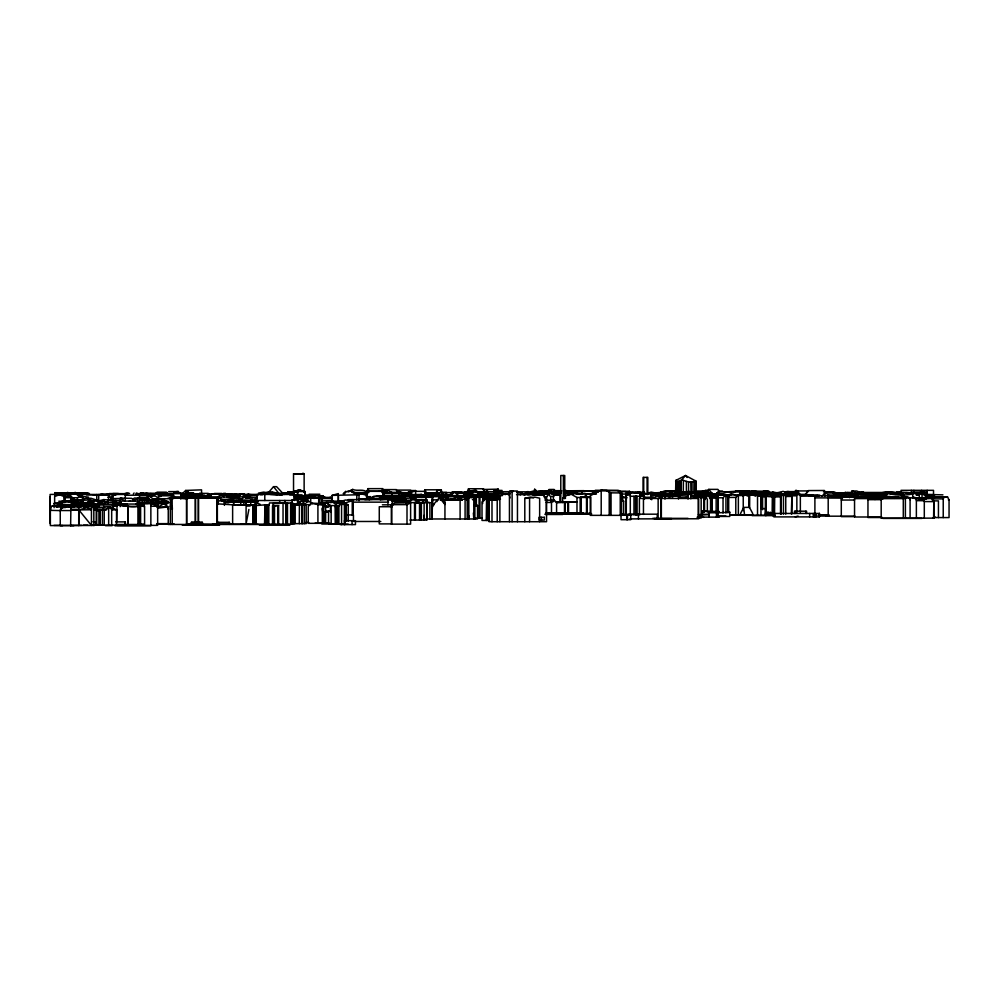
<?xml version="1.0" encoding="UTF-8"?>
<svg xmlns="http://www.w3.org/2000/svg" width="999" height="999" viewBox="0 0 999 999"><rect width="100%" height="100%" fill="white"/><g stroke="black" fill="none" stroke-linecap="round" stroke-linejoin="round"><path stroke-width="1.5" d="M139.348 515.347L139.735 506.206M432.679 501.198L431.805 518.981M486.563 499.225L487.125 500.237L489.51 500.249L488.673 502.022L488.673 520.442M765.571 512.687L765.359 515.584L765.359 496.316L766.745 494.53L783.466 494.355L783.466 514.073M383.454 496.578L383.691 493.668C378.122 490.721 386.95 489.935 384.64 493.668M234.728 496.89L235.727 495.279L233.853 496.89M695.816 492.557L695.554 480.931L695.791 482.529M487.125 500.237L486.9 520.442M469.28 515.984L468.843 518.981L468.843 497.639L461.663 497.152L458.928 497.989M442.944 497.827L444.168 495.279L446.915 497.827L446.915 495.042L443.806 495.304L451.024 495.042L429.732 495.092M441.009 491.595L441.308 489.76L437.462 489.76L436.463 492.245M553.396 497.077L553.758 495.154L559.502 495.179M248.489 496.228L248.701 495.092L255.232 495.342M248.888 509.465L246.041 524.15L246.129 502.335L247.889 502.135L246.129 502.335L246.366 505.282M625.536 496.865L625.973 494.642L629.32 494.642M398.688 497.777L398.539 498.538L399.513 498.538L398.688 497.777L389.373 497.702L388.411 498.538M916.72 492.969L905.856 492.594L907.042 493.181M322.327 523.326L322.327 508.591L323.351 503.733L324.8 503.733L325.662 505.506L325.599 523.326M324.8 503.733L323.726 508.566L323.664 523.326M290.846 494.405L291.059 493.044L271.366 493.531M486.063 492.644L486.738 489.747L488.211 492.345M486.838 492.345L487.437 489.747M655.144 494.08L657.379 494.08M274.013 503.034L272.764 505.794L272.764 524.15M82.53 493.356L89.423 493.556L68.194 494.03L70.38 492.732L74.201 493.843L72.964 493.169M248.464 495.579L248.788 494.343L247.577 494.343L247.889 495.179M73.889 525.661L60.252 525.661L60.252 510.526L61.439 506.031L51.561 506.031L50.362 510.352L50.362 525.586L62.712 525.586M887.212 494.43L887.886 491.958L891.383 491.908L892.07 494.43M890.683 494.43L891.383 491.908M92.42 507.255L93.007 505.157L94.356 504.832L94.505 508.479M239.061 497.252L240.022 493.956L244.056 494.018L245.005 497.252M243.107 497.252L244.056 494.018M880.032 498.738L880.481 497.265L885.014 497.127M903.171 498.401L904.045 495.554L897.09 493.244L871.315 493.144L871.315 494.48M268.806 505.369L269.555 502.934L292.832 503.009L292.832 524.15L212.45 524.175M188.998 495.267L189.81 492.657L192.532 492.719L194.018 494.655M70.617 525.661L70.929 506.63L93.819 506.555L93.819 525.449M157.055 506.493L157.917 503.933L153.122 503.996M343.194 504.383L343.469 503.596L344.867 504.383L344.867 524.6L344.418 520.679L355.457 520.679L355.457 524.6L340.06 524.6M522.202 494.093L522.477 493.319L517.357 492.532M228.296 494.98L235.102 494.63L235.502 496.378M445.517 499.987L445.804 499.1L461.513 499.113L462.262 500.024L454.433 499.987L454.433 497.152L467.669 497.152L467.669 518.981M415.572 500.137L418.256 499.8M100.075 525.124L100.1 509.64L102.385 510.064L104.008 507.267L93.519 507.267M67.882 506.293L68.357 505.044L65.434 506.143L74.538 506.056M405.582 498.489L406.143 499.075M918.668 499.05L930.793 498.426L933.84 500.574L933.59 518.131M50.362 510.352L60.252 510.589L61.613 507.167L72.04 507.167M70.929 509.865L70.629 510.564L60.252 510.526M238.786 502.135L239.373 500.749L241.046 502.135L245.117 501.186L249.238 502.122M424.225 491.72L425.05 489.797L439.635 489.797M467.47 491.158L468.506 488.748L483.229 488.748L484.29 492.195M172.14 497.302L173.351 494.555L161.913 494.48L160.964 496.515M710.564 511.863L710.564 499.675L708.154 494.18L704.52 499.675L704.52 511.863M95.105 494.83L98.364 495.017M827.559 496.565L828.708 493.993L849.325 494.043M704.844 499.7L704.857 497.852L705.656 497.614L698.688 495.217M112.412 496.565L112.862 495.629M235.102 494.63L225.362 494.38M91.296 501.948C90.822 505.144 82.218 504.945 88.499 501.948L93.494 501.86L94.893 504.62M102.385 525.124L102.385 509.865L103.871 506.843L110.227 506.705L116.533 509.865L116.533 525.012M829.257 495.766L815.958 495.766L814.897 497.877L828.196 497.889L829.257 495.766L832.642 496.153M235.677 496.378L236.676 494.393L234.765 496.378L234.765 494.992M56.206 507.03L57.23 504.994L66.733 504.994L65.534 507.517L61.863 507.592M658.441 494.043L659.015 492.882L660.963 492.882M681.068 492.632L681.131 480.369L678.184 481.593A6.019 1.349 -30.4 0 1 677.11 481.855L677.122 492.519M804.719 495.304L808.666 490.571L824.15 490.497L828.858 495.492M686.388 493.219L687.237 491.558L689.585 491.545L691.67 493.219M112.412 499.5L112.612 494.28L112.737 498.963M850.199 494.542L852.035 490.996L856.68 490.996L863.735 493.756M829.17 496.216L828.196 498.064L841.295 498.101L842.282 496.216L846.265 496.84L829.17 496.216L842.282 496.216M874.987 499.55L876.273 497.115L898.488 497.127L893.993 497.265M716.221 494.068L716.695 493.156L718.456 494.03L718.456 491.958M743.743 507.43L740.596 513.349L740.596 515.047L752.647 515.047L752.647 513.349L749.425 507.33L743.743 507.43L744.542 515.047M155.931 494.093L156.955 492.17L166.333 492.17L167.57 493.281M895.154 494.493L896.34 492.307L909.952 492.769L896.34 492.307M874.987 499.013L876.173 496.828L881.455 497.752L877.646 497.739M943.231 517.582L943.231 498.863L944.105 497.265L947.551 496.965L949.05 499.875L949.05 517.582L933.078 517.582M876.722 494.805L878.783 494.28L882.217 496.253M868.78 498.239L867.956 499.675L881.193 499.662L882.017 498.239L868.78 498.239L883.091 498.738M717.869 493.206L718.456 494.068M547.29 492.257L548.938 489.498L554.133 489.448L555.519 491.321M230.806 494.393L241.721 493.856M881.68 517.007L854.545 516.995L854.545 498.601L856.056 496.178L858.341 497.215M882.017 517.519L867.956 517.519L867.956 498.601L869.455 496.178L874.013 498.601M842.194 496.441L843.818 493.993L851.535 493.681L841.807 493.981L851.535 493.469M791.32 513.886L791.92 495.566L785.364 495.754M257.218 496.128L253.946 501.023M226.636 497.29L227.135 496.54M486.238 520.442L486.575 499.413L483.778 499.425L482.017 502.022L482.017 520.442L489.535 520.442M559.652 491.358L561.013 490.684M133.342 494.018L134.078 492.969M93.494 501.86L91.558 504.62L89.373 504.058M488.698 501.623L488.399 520.442M838.86 496.74L839.297 496.128L841.208 497.052L830.881 496.753M933.84 500.574L934.152 518.131L881.193 518.244L881.193 498.638L903.296 498.601L905.631 497.327L909.39 497.702L910.089 499.762M681.068 480.507L685.564 475.499L695.828 481.068M718.219 492.682L717.182 494.068L716.695 493.156M706.118 492.857L708.766 489.373L717.881 489.373L719.692 491.608M881.193 498.638L882.192 497.327L905.631 497.327M546.64 501.448L546.64 496.878L548.651 494.293L550.736 496.94L550.736 501.486M718.069 511.525L718.069 497.789L717.619 497.102L716.158 497.727L718.556 494.642L725.948 494.592L723.039 497.802L723.039 513.049M73.839 505.931L73.214 506.743L78.334 506.356L73.839 505.931L74.163 506.868M854.22 496.915L856.493 494.055L881.98 494.093M281.356 493.419L291.059 493.444M687.1 477.51L685.564 475.499L676.198 480.244A14.286 3.209 -30.2 0 0 675.848 481.231L675.574 492.257M249.113 494.767L248.788 494.343M688.586 492.694L688.548 481.968L682.167 480.007M345.716 491.246C338.798 498.988 349.038 485.876 354.645 492.869L354.645 494.23M412.088 499.2L414.41 496.441L429.245 496.491M444.992 503.371L440.497 497.477L439.548 497.477L431.805 506.58L432.03 518.981L432.03 497.29L432.754 496.953L432.754 499.85M434.078 504.582L432.38 506.58L432.38 499.85M98.739 505.244L99.463 505.182L97.265 507.954L94.368 507.967M267.932 493.219L273.539 486.663L276.598 486.663L282.954 493.444M727.909 496.953L729.67 494.892L738.361 494.855L738.361 515.247M157.505 498.002L159.553 495.804L172.14 495.804L169.655 498.713L158.704 498.751L159.028 498.002L158.167 497.764L157.505 498.751L153.009 498.776L148.726 496.066L144.356 498.726L145.929 498.713M804.694 495.192L808.666 490.571M311.126 503.184C327.31 507.067 329.071 503.346 311.126 503.184L308.241 506.53L308.241 523.326L328.546 523.326L328.546 511.038M217.894 497.277L220.854 493.856L223.813 497.277M653.071 496.178L654.969 493.993L657.866 495.704M833.341 496.128L834.889 495.529L832.567 497.265M641.745 496.178L643.643 493.993L654.969 493.993M479.645 496.466L481.343 494.542L495.804 494.405L500.349 496.166M247.215 496.715L248.701 495.092M553.396 501.66L553.396 496.378L555.856 493.631L545.491 493.631L543.706 495.392M298.564 503.196L300.299 501.261L304.395 501.261M132.492 499.987L134.278 498.051L148.164 498.051L150.462 500.099L148.489 498.726L140.809 498.726M821.815 496.391L823.875 494.168L825.624 494.093L824.15 490.497M464.435 492.694L465.297 491.77L470.192 491.77M792.107 494.443L795.941 490.384L797.989 490.946L799.699 494.88M97.515 500.636L90.984 500.611L86.513 498.276L82.18 499.163M94.168 494.83L106.156 495.017M146.316 499.999L148.164 498.051M234.528 496.89L235.689 495.679M184.79 494.243L187.1 491.87L189.161 492.869M336.925 523.951L336.925 506.231L338.923 505.969L341.571 503.246L337.525 503.196L335.489 505.157L335.489 523.951L335.389 505.969L336.213 505.157L335.489 505.157M585.589 495.729L587.312 493.993M695.504 480.581L695.029 491.433M186.301 494.043L188.449 491.87M568.131 495.079L569.867 493.344L585.152 493.344M735.788 515.247L735.788 497.427L738.361 494.855M749.587 493.281L751.485 491.408L756.118 491.396L754.969 490.859M535.077 495.367L536.163 494.293L548.651 494.293M449.85 496.515L454.32 492.157L468.631 492.145M336.925 506.231L337.2 523.951M475.449 497.065L477.572 495.029L489.735 495.029L493.294 498.126M182.342 493.668L185.727 490.434L201.561 489.847L201.561 494.455M77.934 494.068L78.709 493.331M197.602 495.367L199.688 493.394L208.229 493.394L211.214 496.391M233.441 497.015L234.178 497.215M545.442 492.107L550.499 491.233L553.034 492.232L538.898 492.232L536.813 491.233L531.356 492.17M166.059 504.208L168.132 502.26M584.74 496.341L587.449 493.818L595.716 493.818M772.339 515.584L772.539 496.828L772.539 515.584M543.718 495.054L545.516 493.394L535.889 493.394L533.866 495.242M445.804 499.1L444.942 499.9L444.942 518.981M896.265 497.789L893.493 496.74L888.648 496.74M86.164 504.058L78.372 504.108M114.66 503.396L113.024 504.17L112.949 509.39L112.949 506.368L115.697 504.757L120.192 505.144L121.216 504.22L127.248 504.045M457.005 493.131L471.178 492.707L472.152 493.381L457.53 492.657M678.046 495.217L680.157 493.306L684.802 493.294M97.203 504.832L100.774 502.397L103.684 504.932M371.74 498.114L373.851 496.216L381.281 496.278M692.632 496.953L698.226 496.953L699.824 495.529L701.161 497.739M880.044 497.539L883.041 494.867L886.125 494.867M220.767 499.3C228.446 500.899 234.653 496.203 242.233 499.2L238.024 498.776M669.817 497.24L671.59 495.666L688.024 496.103L688.024 499.063M672.215 497.365L674.15 495.679M783.466 494.355L780.531 496.74L772.339 497.015M268.831 493.956L272.103 493.281L268.831 493.956L268.831 493.056L263.736 492.095L258.491 493.094L258.491 494.855L243.806 494.892M298.002 504.133L301.523 501.061L308.753 501.061L312.3 503.808M681.917 493.918L684.265 491.895L661.45 491.808L657.767 494.018M75.974 506.031L77.135 505.044M71.279 500.462L69.555 501.935L70.867 501.923M670.629 493.556L672.577 491.895L669.655 493.881L660.102 493.981M70.567 492.732L68.794 493.631M256.268 498.638L254.295 500.299L250.412 500.299M520.229 494.905L522.002 493.431M540.634 492.132L541.92 491.046L542.882 492.12M489.735 495.029L486.925 497.352L486.888 500.299M700.536 494.13L702.809 492.257L704.882 494.193M248.788 497.789L251.211 495.804L256.83 495.804M546.303 502.447L551.498 502.435L554.283 500.199L556.58 502.26L556.58 512.986M119.892 500.899L120.292 501.098M372.127 499.425L364.797 498.676L364.797 499.612L370.105 499.425M695.029 480.994L694.38 481.156A9.715 4.72 16.4 0 1 692.969 481.768M774.7 494.58L776.985 492.794L764.51 492.794M677.122 481.843L677.372 492.395M685.676 493.331L687.612 491.833L697.265 491.995M137.675 502.21L140.896 499.787L160.802 499.787L168.169 501.311M445.005 495.279L441.583 497.827L445.005 495.279L445.329 497.827M639.947 514.71L626.273 514.572L626.348 494.717L629.745 492.195L644.155 492.27M680.843 495.017L683.528 493.044L693.843 492.957L697.889 496.253M658.816 494.03L661.45 491.808M241.408 499.263L244.455 497.052L247.477 498.251M207.817 497.277L212.762 493.706L220.854 493.856M631.68 492.844L629.432 491.308L625.973 493.806L625.973 491.62L618.331 491.62M699.962 494.093L694.392 494.068M317.345 504.345L319.655 502.709L326.386 502.709L330.969 506.168L330.969 512.375M117.457 504.158L120.142 502.247L106.319 502.247L103.584 504.183L114.485 504.158M734.115 492.257L736.238 490.759M129.595 493.456L127.947 493.319L125.312 495.242L139.46 495.204L142.145 493.319L143.844 493.456M170.467 509.328L171.229 498.139M64.947 494.817L67.258 493.194L75.524 493.194L79.783 497.027M330.781 502.659L332.917 501.161L343.806 501.223M65.197 500.949L65.197 497.714L67.445 496.166M430.619 494.405L431.805 493.581L433.141 494.168M688.024 496.103L685.139 498.076L680.731 498.114M493.656 494.93L495.891 493.406L503.159 493.406L505.344 494.667M887.949 497.964L890.059 496.528L883.94 496.54L882.142 497.764M150.837 493.606L147.79 495.691L139.46 495.754L142.582 493.606L161.888 493.568M156.281 494.368L157.567 493.494L191.034 493.781M367.557 498.838L370.754 496.665L366.333 496.665M412.425 496.878L402.597 496.853L404.882 495.367L422.702 495.641L419.13 496.116L421.665 495.854M665.559 491.995L662.674 493.893L665.746 491.87M403.571 501.223L404.645 500.511L405.919 501.148M675.574 481.431L676.41 481.68A7.617 1.723 -30.6 0 0 677.347 481.668M321.553 500.924L332.105 500.636M70.892 500.949L70.892 497.902L77.51 497.714L79.908 496.166L82.53 497.902M133.342 501.161L137.725 498.351L145.392 498.326M552.697 494.006L554.782 492.669L561.363 492.669M70.892 497.902L71.191 500.949M669.817 492.232L671.965 490.884M462.112 496.253L465.247 494.305L467.37 495.117M718.269 511.575L718.269 497.077L712.275 497.065L709.515 498.139M766.433 492.857L768.905 491.333L740.147 490.809M112.313 505.956L113.274 506.256M86.95 502.722L90.347 500.649L96.391 500.649L99.763 503.434M349.35 491.471L352.722 489.41C357.704 491.658 363.461 488.149 367.757 492.807M562.712 502.572L562.712 497.977L569.967 493.581L576.985 497.465L580.594 497.49L580.594 513.324M395.392 496.091L392.557 497.802L382.167 497.827L385.114 496.091L395.392 496.091L397.365 497.14M447.402 496.091L452.01 493.306M250.287 495.067L251.823 494.655L250.861 495.054M158.791 506.705L163.524 503.908L167.045 503.896L166.958 503.259L157.343 503.883M348.164 491.983L352.722 489.41M168.356 494.805L166.171 493.469L155.657 493.469L151.036 496.515M418.394 496.066L420.317 495.379M252.759 524.25L252.759 505.494L257.38 503.296L259.977 504.145M64.373 493.681L67.732 492.382L70.454 494.118M253.371 524.25L253.147 505.756L264.985 504.87L264.985 524.25M264.535 524.25L264.985 504.87M265.197 524.25L264.972 505.307L268.806 504.732L268.806 524.25M626.273 495.104L630.294 492.794L640.546 492.794L640.546 494.717L643.993 492.195L645.691 493.743M655.918 495.816L658.516 494.33M404.12 501.248L403.696 498.651L400.986 500.174M399.825 500.174L402.372 498.538M120.192 505.144C126.686 506.83 133.978 506.243 140.097 506.231L140.097 504.058L120.192 504.045L120.192 506.643M702.996 497.315L707.692 494.742L714.31 494.742L717.494 496.528M450.424 496.278L452.497 495.117M814.897 495.766L820.092 495.417L800.349 495.729L814.897 495.766L814.897 514.385M710.726 511.513L710.726 498.026L716.158 498.201L718.269 497.077M460.102 518.981L460.102 499.45L462.262 500.024L440.497 499.85M651.785 494.268L653.87 493.181L657.492 493.156M460.102 499.45L465.634 499.163L467.282 500.024M925.886 496.291L928.533 494.917L929.569 494.93L929.569 496.316L934.053 494.667L934.989 497.202M782.916 494.455L785.826 493.007L798.688 493.431L799.749 494.418L794.13 494.905L792.544 493.431M121.216 503.683L113.024 504.17M449.862 500.012L450.449 499.725L441.371 499.862M531.643 491.433L535.564 491.033M742.856 496.178L745.354 494.98L752.921 494.98L755.756 496.203M466.346 493.156L468.768 491.995L476.723 491.995L480.107 493.956M869.492 493.981L871.94 492.807L885.514 492.744M709.203 512.774L712 511.451L719.268 511.451L716.458 512.774L709.203 512.774L709.203 517.132M66.496 494.218L68.906 493.081L63.961 493.069L63.961 494.493M104.221 525.012L104.221 509.84L108.666 507.779L111.676 507.779L111.676 525.012M873.526 495.229L871.116 494.055L877.035 494.243M405.719 502.959L413.024 499.562L414.473 500.137M414.535 502.959L421.84 499.562L423.276 500.137L423.276 502.959L420.529 502.959L426.698 502.722L424.712 499.9L415.696 499.8M659.777 493.031L663.661 491.233L674.837 491.233M96.503 510.576L99.575 510.364L99.575 524.787L96.503 524.787L96.503 510.576L99.575 510.364M391.346 504.645L407.005 504.632L410.614 502.984L410.614 524.125L391.346 524.125L391.346 504.645L394.992 502.984L419.53 502.472L419.53 520.054M150.874 493.543L147.79 494.93L154.783 494.967M407.517 492.832L412.137 490.559L415.584 490.559L415.584 495.005M415.584 490.559L410.327 492.932L407.642 492.932L409.091 492.02L407.517 492.644M699.525 496.853L701.323 496.253M716.633 495.042L719.18 493.906L723.988 493.906M385.352 496.628L389.348 496.628M101.423 502.022L103.696 501.023L108.054 503.009M882.866 498.201L882.866 495.092L887.774 493.244C896.578 495.879 906.992 495.554 915.733 493.244L919.292 494.805L916.208 494.867M885.926 494.58L889.035 493.244L890.683 493.968M139.735 524.487L139.735 505.956L137.213 506.518A6.294 1.249 2.7 0 1 129.658 506.643L115.697 504.757M182.505 494.955L184.715 494.018L188.199 496.066M196.291 494.78L200.687 494.043M655.918 495.317L658.965 494.055L660.701 495.217M368.768 498.888C373.539 496.59 379.533 494.905 384.465 497.852M228.896 502.435L224.862 502.522L226.723 501.76L234.328 502.435M227.722 495.067L229.895 494.18M682.729 493.943L685.776 492.894M59.328 494.692L63.899 496.466L71.678 496.441L67.283 494.692L59.328 494.692L54.645 496.578L54.645 503.983M652.734 498.039L657.354 496.178L666.87 496.178L669.23 497.102M664.547 497.115L666.87 496.178M223.764 501.098L227.435 501.948L235.502 501.248M922.04 494.38L923.65 493.743L928.533 497.377L928.533 494.917M220.804 495.117L225.412 494.692L220.467 494.88M702.422 492.832L706.143 491.358M840.846 493.019L838.586 493.906L845.504 493.893M843.955 494.667L853.945 494.318L856.605 493.294L858.678 495.292M224.3 495.117L225.412 494.692M125.737 493.618L127.522 493.693L109.366 493.543M396.328 497.015L399.051 496.253L399.051 497.377M66.434 494.03L68.906 493.081L65.197 494.143M293.531 473.776L304.183 473.776L293.531 473.776L293.544 494.917M482.917 489.498L498.264 489.148L498.588 491.271M659.902 495.092L659.902 495.966L663.86 494.443L665.571 495.092M137.6 502.235L140.584 502.235L138.898 504.02L138.936 505.531L142.944 504.757L144.043 506.73L144.043 503.696M894.729 494.13L897.09 493.244M139.735 524.338L144.58 524.338L144.58 506.143L138.961 506.206L142.944 504.757M219.98 497.802L222.789 496.753M436.925 495.929L442.507 494.08L446.503 495.991M437.787 495.841L442.507 494.08M884.615 495.079L887.087 494.88M245.217 497.739L248.389 496.565L250.412 497.315M473.801 496.628L468.843 497.352L473.801 496.628L473.801 518.981L473.376 512.986M407.567 495.367L398.788 495.479L405.906 495.729M497.302 489.498L498.264 489.148M646.965 493.556L651.123 492.057L657.479 493.431M299.013 489.86L294.48 491.471L299.712 489.86L304.096 491.608L299.013 489.86L299.712 489.86M881.268 493.943L878.508 494.93L884.689 494.93M427.01 495.941L429.495 495.079M473.314 500.062L474.875 499.525L474.875 518.981M114.535 495.067L111.95 494.517L125.312 494.443L128.671 493.306M232.63 495.042L236.139 493.881L233.916 494.617L239.698 494.655M869.904 497.24L872.739 496.291L872.739 497.34M224.076 501.873L229.595 501.248M878.059 493.281L874.362 494.505L877.085 494.555M664.547 495.654L662.012 495.704L672.364 495.417L675.599 494.355L677.821 495.142M711.488 495.142L719.23 494.305L716.658 495.154L714.035 494.305M883.628 494.193L886.413 493.281L886.413 494.692M916.383 494.343L922.04 493.394L922.04 497.802M225.412 494.767C228.921 494.18 234.428 493.319 236.626 496.89M499.875 521.715L499.875 495.641L505.919 493.706L509.44 494.992L510.039 497.964M709.989 495.179L713.523 494.055L710.501 494.055M710.476 492.807L707.467 493.756L718.93 493.831M338.773 502.122L345.454 500.037L353.571 500.599M352.759 500.574L345.117 502.959L340.609 502.959M716.221 493.756L719.243 492.807M472.402 499.5L474.875 499.525M724.362 492.02L735.639 491.258M742.919 492.894L745.429 492.107L745.429 494.68L750.261 494.33M540.447 492.032L546.028 491.958M795.229 516.895L798.064 516.033M71.279 500.511L62.275 501.136L62.275 506.268M83.504 507.055L87.413 507.067M220.379 494.28L228.284 495.154L231.181 494.268M636.226 493.106L639.185 492.232L641.77 493.194M711.263 494.842L713.573 494.155L717.707 495.067M54.108 507.692L54.108 503.409L61.126 502.722M73.302 500.112L77.273 502.809L83.254 502.797L79.308 500.112L73.302 500.112L68.307 501.585L70.155 501.585M76.811 504.133L81.831 502.634L89.048 502.634M380.182 499.537L382.942 498.726L385.676 499.225L380.182 499.612M634.49 493.119L637.462 492.232L640.034 493.181M76.823 500.849L79.308 500.112M122.977 494.155L127.098 492.932M204.52 493.768L193.082 494.567L196.279 493.768M300.587 497.977L299.6 497.002L295.304 497.002L297.54 498.863M106.806 509.64L104.221 509.84M332.105 501.585L332.105 495.392L338.361 493.568M332.105 495.392L359.016 494.755L359.016 500.686M292.158 504.42L292.158 499.937L295.941 498.876M418.843 494.892L421.378 494.18M314.348 497.689L313.461 497.939L314.71 497.689M217.869 497.802L220.729 497.027M423.276 502.959L424.125 502.722L422.127 499.9L424.712 499.9M425.774 496.078L432.355 494.842L428.808 496.328L425.774 496.378M62.275 501.136L82.18 500.487M91.446 506.555L91.446 525.449L78.834 509.902L91.446 509.74L87.512 507.617L78.721 509.902L78.721 525.524M848.763 497.077L851.16 496.453M224.862 502.522L229.882 501.61L241.596 502.022M240.035 502.022L241.596 501.61M771.49 492.944L772.215 492.769M440.671 495.254L437.337 493.231L430.532 493.231L426.348 494.268L428.009 494.268M434.54 493.918L437.337 493.231M81.706 494.13L85.702 493.144L54.733 492.707L54.733 495.404L56.194 493.456L69.381 493.456M165.484 493.069L167.382 492.607M545.442 491.458L549.288 490.521L553.034 491.608L561.538 491.608M308.841 498.002L312.637 497.989M865.221 497.052L876.573 496.428L874.013 497.04M757.704 493.843L770.454 493.768C772.065 497.539 781.468 492.37 785.751 495.192L785.751 514.098M524.8 521.715L524.8 498.351L534.84 497.127L539.647 498.176L539.647 521.715M567.769 493.781L567.12 493.506M320.529 496.066L321.553 495.829L318.693 496.066L318.693 503.658M551.873 494.093L555.656 493.256M94.818 505.944L97.278 505.407M901.535 497.952L906.543 496.853L910.089 497.902L916.37 497.914L916.37 518.244M892.157 498.101L900.599 497.589M135.727 493.981L141.134 493.931L140.222 493.843M143.619 493.931L146.616 493.294L150.312 494.118M151.299 493.931L156.756 493.843M223.639 496.965L228.571 497.027M228.621 497.052L234.103 497.065M227.148 502.135L231.543 501.186L236.001 502.122M104.695 494.955L108.704 494.118L115.909 494.955M107.53 494.917L110.402 494.305M112.225 495.017L115.097 494.418M143.544 493.968L148.963 493.931M891.058 493.968L893.93 493.356L897.514 494.118M99.912 494.905L102.785 494.305M425.349 495.079L419.13 496.378L411.463 496.366L412.999 496.353M425.774 494.992L430.357 495.267M842.269 494.043L844.867 493.494L849.55 494.68L849.55 497.664M896.615 493.968L899.537 493.356L903.171 494.105M70.729 501.96L73.139 501.461L77.273 502.472M727.172 495.029L732.579 493.906L735.451 495.142M836.525 494.068L845.991 493.681C844.605 491.683 832.991 493.931 840.134 493.518M83.354 499.413L77.747 500.561L81.331 500.586M241.246 500.661C243.856 499.113 262.262 502.509 250.424 499.912M498.364 499.45L499.463 499.225M845.404 494.006L851.335 493.768M447.377 500.049L454.82 498.538M457.554 497.989L463.823 496.715L467.669 497.639L464.81 497.989M180.757 496.041L205.919 495.716C216.471 495.304 181.219 498.963 180.757 496.041L180.757 499.025M703.633 493.131L706.318 492.594M776.71 493.056L782.991 491.383L788.923 493.056L793.406 493.056M785.114 491.908L787.786 491.383L793.406 492.969M149.026 502.797L148.264 502.947L160.639 502.36L149.026 502.797L158.654 502.759L158.354 500.961L152.635 500.899L151.661 502.372M272.527 524.15L272.527 505.756L278.596 505.581L278.596 524.15M468.506 488.748L469.63 492.195L469.63 490.946L476.073 490.384L478.246 492.42M469.63 490.946L476.073 490.384M881.043 492.919L886.438 491.895L889.172 492.47L858.004 492.457M266.995 492.932L269.668 492.432M475.024 505.756L477.534 505.394L477.534 518.956L425.724 518.981M305.557 496.041L309.59 495.879L307.992 495.616M309.59 495.604L307.155 495.879M842.257 493.868L845.304 493.356M414.535 520.054L414.535 502.609L419.53 502.472M294.255 496.478L313.274 495.879M923.026 492.957L927.159 492.282L916.245 492.969L923.126 492.307L918.83 492.969M247.889 502.247L258.204 501.773L242.382 502.122M247.078 505.407L249.925 504.97L237.013 504.97M870.716 494.23L872.339 493.993L866.295 494.23L870.716 494.23L870.716 495.516L870.329 494.455L865.621 493.743L853.908 493.743M509.44 521.715L509.44 491.371L512.112 490.996L517.457 490.996L517.457 521.715M881.068 497.902L883.94 497.527L877.834 497.527M482.692 497.627L485.689 497.377L482.692 497.627L482.692 503.496M110.702 498.638L122.29 498.451M71.566 505.182L64.086 505.744L71.566 505.294M193.182 494.605L195.604 494.368M366.583 497.277L366.583 491.196L368.444 491.258M253.983 504.67L246.041 505.394L253.983 505.132M453.546 492.832L452.122 492.07L452.122 495.179M835.289 494.055L838.286 493.781L834.028 491.87L827.509 491.87M843.006 494.055L845.991 493.781L836.65 493.768M891.358 492.844L894.355 492.569M896.752 492.857L899.962 492.569L890.871 492.669M74.538 506.368L68.506 506.718L74.163 506.231M691.271 492.682L691.271 482.105L693.006 481.805L693.156 492.594M351.099 491.458L354.645 492.869M780.931 494.243L785.751 495.192M899.3 493.019L902.085 492.794M174.338 498.289L180.944 497.764M243.906 494.955L245.017 494.867L243.057 494.867M290.01 493.044L292.994 492.819M895.978 492.969L900.336 492.632M920.116 499.001L922.601 498.813L924.3 500.724L924.3 518.244M70.904 493.906L71.728 493.718M383.154 491.021L382.767 488.636L367.919 488.661L366.346 493.593M76.998 505.182L59.965 505.244M222.752 495.029L229.795 494.542M112.949 506.368L117.033 506.106L117.033 504.932L116.721 521.416M760.751 508.404L760.751 495.342L751.748 494.08L762.587 495.417L762.587 509.702M836.3 493.956L839.035 493.768M754.183 493.993L761.55 494.105M760.726 493.968L767.457 494.093M717.132 512.899L729.769 512.187L729.769 516.458L717.132 516.458L717.132 512.899L718.194 512.899L718.194 516.458M222.265 494.867L229.033 494.48M74.338 500.487L90.984 499.975M224.763 494.393L222.09 494.542L226.398 494.318L226.398 495.329M227.897 501.923L229.595 501.835M221.641 494.63L224.55 494.48L221.653 493.481L214.41 493.481M855.119 496.378L857.991 496.216M404.545 496.178L392.807 496.303M748.95 493.981L771.64 494.268L770.454 494.942M758.653 493.968L761.55 493.818M292.145 504.033L305.182 503.721L306.231 504.77L303.821 505.332M300.187 503.971L305.182 503.721M620.367 515.359L620.367 492.757L621.565 492.694L621.565 515.359L590.259 515.359L590.259 495.754L600.511 490.422L618.194 490.497L621.565 492.694M93.369 495.029L95.255 494.942M246.129 502.335L250.749 502.135L250.749 505.207M168.257 509.253L167.295 507.005L158.791 508.016L157.917 503.933M399.513 498.538L390.322 498.538M705.419 493.431L707.841 492.707L709.24 493.431M136.201 504.058L137.537 504.058L140.097 506.231L138.936 504.058L140.097 505.094M226.948 495.017L231.244 494.867M250.974 494.655L248.863 494.567M397.614 492.832L397.614 491.371L402.422 492.994M532.829 493.743L528.708 493.094M100.1 509.64L93.894 509.79M321.553 503.571L321.715 495.754M193.082 494.43L194.018 494.443M403.009 493.181L403.996 493.156L397.614 491.371M98.739 505.594L99.213 505.706M243.381 494.692L250.974 494.892M235.264 495.204L228.284 495.154M527.672 498.301L524.8 498.351L530.057 497.127L533.666 497.914M770.229 494.293L771.64 494.268L770.454 493.768M865.846 494.143L878.208 495.067M789.31 492.769L794.592 492.694M405.419 501.248L409.453 501.173L405.419 501.111M80.944 497.052L83.354 497.015L78.921 494.43M104.795 507.767L97.265 507.879L99.313 504.982L114.098 504.982M813.398 495.604L806.143 495.067L818.293 495.516L811.4 495.629M772.539 496.828L766.208 496.328L766.208 515.584M343.469 503.596L341.296 503.621L341.571 504.383L344.867 504.383M664.972 496.141L678.421 495.979L681.555 498.264M606.58 490.521L619.068 490.571L621.366 492.282M739.385 495.554L743.244 495.504L739.497 493.906M145.854 503.096L150.175 503.046L157.655 506.231L157.655 525.374L117.208 525.374M276.348 503.134L285.889 503.034L285.889 524.15M348.239 521.178L348.239 504.857L343.194 503.259L343.194 504.258M325.662 507.155L328.334 507.13L325.874 506.031L330.969 506.168M62.425 494.355L50.1 494.443L50.15 523.638M669.018 491.57L672.901 491.545M702.285 492.632L711.076 492.582M811.4 495.454L813.398 495.442M292.158 499.937L297.502 499.9L299.625 498.876L305.257 500.099M305.794 500.424L306.381 500.399M926.298 498.951L919.13 498.801M298.339 503.721L299.413 504.807L304.345 505.319L304.345 523.626M92.932 521.753L95.18 521.728L96.478 523.501M534.54 491.533L534.54 489.36L535.639 489.972M572.777 490.996L599.662 490.934L584.865 490.771L598.126 492.195M697.14 492.02L700.224 491.995M773.313 492.569L756.355 491.82L773.313 492.569L773.313 495.529M670.978 494.38L676.897 494.355M697.889 495.579L690.983 495.604L699.824 495.529M562.712 497.977L565.634 497.952M144.206 502.747L148.701 502.722M297.602 494.98L297.602 492.032L287.7 491.883L293.581 491.883M797.989 490.946L808.491 490.909M571.241 492.282L564.123 492.295L571.241 492.282L573.289 494.393M683.441 492.357L687.637 492.345M651.123 493.206L653.87 493.194M697.889 495.379L701.323 495.367L703.234 497.814M392.869 496.703L396.166 496.69M400.449 496.703L403.758 496.69L405.232 498.663M499.55 497.514L487.125 497.514M716.62 497.14L711.962 497.152L707.692 494.742M140.896 499.787L152.859 501.436M497.202 521.715L497.202 500.062L489.048 499.363L489.048 521.715L546.553 521.715L546.553 501.81L543.419 494.78L516.545 494.592M490.896 499.288L499.862 499.325M916.295 498.289L933.241 498.301L933.241 501.273M101.811 500.824L99.138 500.824L103.646 499.562L113.112 500.536L108.829 499.562M933.241 498.301L918.78 497.964M943.231 498.863L933.915 498.876L933.915 497.415L929.682 496.865L928.833 496.865L928.833 497.927M391.945 504.832L392.445 501.386M104.133 503.021L100.887 503.034L96.528 501.023L103.696 501.023M246.503 505.119L250.587 505.107M295.579 473.776L296.94 473.776M390.572 492.407L397.614 492.382L396.291 489.597L382.167 489.597M383.816 492.719L385.901 492.719M833.366 493.768L838.286 493.768M866.133 494.48L869.317 494.468M860.301 496.316L872.739 496.291M544.343 496.89L546.64 496.878M765.359 496.715L762.587 496.715L757.417 494.68L761.563 494.68L765.446 496.203M492.482 497.577L496.316 497.564L499.313 495.629L489.56 495.629M590.234 497.502L580.531 497.452L580.531 513.324L580.531 497.052L590.834 497.052L590.834 513.324M498.726 499.113L499.937 499.113M854.545 498.601L867.956 498.576M948.351 499.875L949.05 499.875M854.545 500.012L841.295 500.049L843.031 496.928L879.207 496.915L878.783 494.28M65.185 502.46C51.374 502.31 77.959 501.623 77.273 502.297M78.334 506.356L77.385 506.893M392.07 492.544L387.262 490.122L383.579 490.122L385.714 491.208M396.291 490.097L410.839 490.097L411.351 491.183M502.11 490.409L493.781 490.409L493.781 492.345M595.254 490.284L602.197 490.284M708.953 490.397L705.169 490.397L705.169 491.833M564.035 490.484L566.133 490.484L566.133 491.471M601.198 515.359L601.198 490.472L607.117 490.472M553.396 490.671L560.926 490.671M563.336 490.821L583.99 490.659M746.178 490.759L735.689 490.809L748.338 490.809L752.097 493.406M379.058 490.884L387.262 490.884M538.648 491.033L547.877 491.033M566.346 490.884L564.135 490.684M665.059 491.083L676.298 490.884M696.528 491.008L708.266 490.971M718.219 491.033L722.514 491.033M912.162 490.846L924.812 490.934M366.583 491.196L383.691 491.346L383.691 496.578M486.413 491.071L488.174 491.795M541.92 491.046L541.271 491.046L542.382 492.282M763.398 491.096L766.27 491.096L770.391 493.219M367.432 491.358L384.64 491.258M414.635 491.346L424.625 491.346L425.287 493.568M509.44 491.371L513.449 491.371M619.105 491.308L629.432 491.308M168.706 491.62L177.285 491.62L181.406 493.918M305.132 496.078L305.132 491.545L293.144 491.545L293.144 494.567M527.497 491.608L528.246 491.608M532.092 491.67L548.289 491.446M564.36 491.608L567.195 491.608L563.486 490.521M788.536 491.595L795.204 491.595M475.112 491.708L512.512 491.708M516.52 491.82L538.898 491.82M705.968 491.833L703.533 491.833L703.533 493.269M452.122 492.07L460.177 492.07M690.858 492.257L702.809 492.257M740.296 492.095L749.25 492.107L749.25 494.705M441.196 492.42L446.491 492.42M592.619 492.295L596.778 492.195M848.888 493.019L845.054 492.357L846.965 493.031M352.147 492.507L366.346 492.507M450.649 492.594L438.386 492.594L438.386 495.254M601.198 490.472L605.981 490.497L610.826 492.844L620.629 492.932L620.629 515.359M740.796 492.607L756.88 492.844M851.822 492.557L847.077 492.357M858.441 492.557L862.537 492.557M191.034 492.782L193.619 492.782M292.232 492.857L293.906 492.857M383.616 492.694L396.528 492.694M410.601 492.832L400.786 492.557M693.119 492.769L701.96 492.769M745.591 492.832L752.035 492.832M268.831 493.056L274.413 493.056L269.33 492.095L264.111 493.094L269.93 491.933L277.198 493.893M282.342 493.044L286.538 493.044M556.967 492.944L561.5 492.944M564.522 492.944L567.557 492.944M697.427 492.994L712.349 492.944M834.989 493.019L845.479 493.019M864.659 493.019L874.537 493.431M79.046 493.144L88.012 493.144M478.221 493.156L486.725 493.156L490.784 494.792M560.576 493.319L555.906 493.319L554.133 495.129L559.64 495.129M563.686 493.319L569.917 493.319L568.044 495.117L568.044 493.256L567.27 493.219M702.597 493.106L710.426 493.181M760.751 495.342L759.365 493.256L758.079 493.256L758.079 496.153L762.587 495.417M833.004 493.294L856.605 493.294M871.702 493.294L886.413 493.281M902.134 493.206L903.009 493.206M112.912 493.518L118.394 493.518M223.339 493.419L225.237 493.419L225.337 494.43M833.79 493.419L837.799 493.419M845.154 493.419L842.207 493.419L845.778 493.868M77.298 493.693L78.247 493.693M276.81 493.693L274.65 493.693L277.372 495.167M282.143 493.643L286.438 493.631M343.344 493.706L344.855 493.706M354.87 493.693L367.62 493.693M411.775 493.618L383.691 493.668L383.766 496.578M424.812 493.581L431.805 493.581M563.723 493.693L567.27 493.693L569.78 495.192M567.682 493.618L582.38 493.618M678.483 493.556L684.165 493.556M693.98 493.556L703.671 493.556L703.671 496.578M919.205 493.743L923.65 493.743M488.623 493.818L477.597 493.818L480.969 496.266M503.246 493.793L510.414 493.793M553.034 493.793L553.933 493.793M138.212 493.981L142.994 493.981M180.657 494.018L184.715 494.018M357.38 493.993L366.808 493.993M522.502 493.981L532.355 493.981M576.211 493.993L596.49 493.968M620.716 494.055L628.009 494.055M698.164 493.968L703.958 493.968L707.429 495.641M772.627 493.956L775.074 493.956L776.648 495.029M100.125 494.243L116.021 494.243M192.807 494.368L198.913 494.243M270.254 494.33L284.952 494.33M309.091 494.23L319.867 494.23M463.673 494.368L468.968 494.368M668.643 494.343L678.521 494.343M730.207 494.293L731.555 494.293M748.95 494.33L752.01 494.33M76.461 494.43L108.529 494.493L108.529 500.511M222.352 494.393L231.106 493.881M242.632 494.38L294.505 494.48L294.505 500.511M437.737 494.505L444.093 494.505L446.74 495.954M672.364 495.417L672.364 494.38L690.871 494.38L694.23 496.778M750.261 494.468L741.033 494.468L741.033 491.958L718.081 491.958L718.081 494.068M776.81 494.38L806.305 494.38M866.033 494.455L870.329 494.455M923.163 494.493L924.837 494.493M192.682 494.642L199.488 494.642M220.841 494.617L226.186 494.617M248.813 494.692L243.369 494.755L244.892 494.805M407.954 494.592L419.168 494.592L421.353 495.654M465.247 494.78L478.009 494.78M527.372 494.63L529.383 494.63M532.542 494.78L543.419 494.78M639.959 497.714L639.959 494.617L643.843 495.367L643.843 497.277L650.923 497.277M731.131 494.767L725.811 494.767L729.108 496.565M872.189 494.692L876.498 494.692M923.725 494.667L934.053 494.667M86.351 494.83L101.324 494.83M184.59 494.867L199.625 494.917M249.475 494.88L257.13 494.88M289.673 494.842L301.673 494.842L303.783 495.941M417.782 494.88L423.713 494.88M437.437 494.805L451.361 494.805M669.78 494.88L678.184 494.88M719.917 494.942L714.522 494.942L717.881 496.153M720.117 494.867L725.474 494.867L728.271 496.253M942.931 494.855L925.349 494.443L928.034 495.104M663.411 495.092L650.761 495.005L650.761 499.375M741.795 495.079L760.963 495.079L760.963 515.359M916.383 494.805L919.292 494.805M181.568 495.329L193.481 496.066M443.981 495.479L449.637 495.816M883.64 495.604L880.256 495.604L880.256 498.563M307.992 495.779L311.413 495.879M384.165 495.666L378.846 496.628L394.118 496.503M384.64 495.729L408.691 495.729M446.466 495.629L468.444 495.629M486.7 495.629L480.082 495.541M499.875 495.641L502.297 495.641M655.319 495.704L663.011 495.966M785.152 495.804L796.852 495.804L796.852 512.325M440.497 495.929L434.977 495.929L430.532 493.231M809.165 496.003L814.972 496.003M148.726 496.066L155.332 496.066L158.491 498.064M448.301 496.053L451.973 495.629M701.198 496.153L706.58 496.153M869.455 496.178L841.92 496.378L867.132 496.965M630.294 496.278L644.417 496.278L644.417 499.35M765.359 496.316L781.23 496.328L781.23 514.098M322.889 496.466L321.591 495.704M376.623 496.515L380.869 496.515M398.176 496.84L403.946 496.59M457.729 496.565L480.594 496.565M207.305 496.853L218.756 496.853L222.302 501.123M230.17 496.753L233.729 496.753M245.629 496.765L236.251 496.99M392.557 496.84L403.758 496.69M414.635 496.728L429.245 496.728M487.624 496.678L447.465 496.678L447.465 499.675M863.011 496.828L876.173 496.828M173.676 496.878L179.658 496.878M233.341 496.99L238.599 496.89L237.462 495.292L235.24 495.279M322.789 497.027L323.963 497.027M413.736 497.065L409.827 497.065L414.635 499.188M432.754 496.953L425.961 497.327L425.936 502.235L429.895 502.659L429.895 518.981M456.406 496.89L457.13 496.89M947.551 496.965L930.556 497.265L944.105 497.265M321.054 497.252L325.324 497.377M330.057 497.24L330.919 497.377M439.897 497.24L448.426 497.24L441.421 497.365L444.018 498.201M468.231 497.277L499.375 497.277L499.375 499.575M622.277 497.177L625.287 497.177M321.753 497.377L331.081 497.415M432.03 497.29L416.133 497.29L416.133 500.387M489.685 497.327L486.888 497.327L487.012 500.299M699.862 497.365L703.833 497.365L703.833 512.699M727.509 497.427L735.788 497.427M924.063 497.377L928.533 497.377M65.197 497.714L71.191 497.714M245.754 497.614L252.759 497.614M297.964 497.514L319.131 497.514M245.379 497.802L257.267 497.789M312.787 497.839L323.027 497.877M627.047 497.764L622.627 497.764L622.627 500.786M909.39 497.702L882.192 497.327M169.992 498.114L217.882 498.114M293.943 497.977L296.928 497.977M299.163 497.977L306.98 497.977M370.729 497.927L373.626 497.927M886.525 497.952L891.245 497.952M895.941 497.677L906.592 497.914M912.537 497.914L916.782 498.389M916.095 498.076L918.78 498.076M86.513 498.276L91.034 498.276L97.715 500.424M168.057 498.139L218.319 498.139L218.319 503.896L235.177 504.97M399.625 498.489L415.184 499.075L414.335 498.351L414.622 499.075M441.658 498.439L441.92 500.437M873.513 498.364L876.185 498.364M320.492 498.538L332.392 498.538M358.678 498.776L403.696 498.651M321.516 498.876L322.49 498.876M915.234 498.801L922.601 498.813M156.731 499.013L154.683 498.788M484.815 499.288L500.449 499.238M387.937 499.425L398.326 499.8L387.937 499.425L387.937 504.832M499.675 499.425L494.118 499.35M417.033 499.612L426.81 499.612L426.81 520.054L409.965 520.067M440.522 499.7L453.558 499.725M134.091 500.974L133.541 499.862L135.302 501.123M432.217 499.862L438.886 499.862M423.276 500.137L422.302 500.137L424.125 502.722M489.048 499.363L497.202 500.062M161.925 500.387L164.773 500.387L166.908 502.085M545.054 500.199L554.283 500.199M110.227 500.424L119.88 500.424L119.88 503.434M231.868 500.511L292.495 500.511M402.073 500.511L404.645 500.511M235.302 500.749L239.373 500.749M218.194 500.874L224.4 500.961L224.4 505.369M932.279 500.886L938.436 500.886L938.436 517.582M402.048 501.148L409.965 501.073M620.854 501.111L623.676 501.111L623.676 514.185L620.854 514.185M343.806 501.336L338.112 501.223M437 501.585L436.625 499.85M555.269 501.773L576.985 501.773L556.718 502.759M224.313 502.022L233.891 502.022M241.458 502.022L250.999 501.773M388.536 502.147L352.247 502.147L352.247 515.147M425.936 502.235L429.895 502.659M159.528 502.385L168.369 502.385M241.521 502.285L243.893 502.285L243.893 505.244M140.647 502.597L150.799 502.597M414.535 502.609L415.272 502.609M416.408 502.609L418.668 502.609M420.529 520.054L420.529 502.572L424.125 502.572L424.125 520.054L423.888 515.397M159.59 502.709L168.956 502.709M275.2 503.321L278.571 503.321L274.038 502.934M343.194 503.259L348.239 504.857M121.154 503.496L119.056 503.496L121.753 504.095M137.7 503.508L145.205 503.508M54.108 503.409L62.275 503.409M138.037 503.696L150.861 503.696L150.861 525.811L114.972 525.811M72.353 503.871L79.121 503.871L72.265 504.657M93.756 504.208L104.433 504.208M94.88 504.358L97.877 504.358M237.987 504.695L245.766 504.695M94.356 504.832L76.274 505.157L93.007 505.157M382.38 504.832L393.356 504.832M473.913 505.394L477.534 505.394M250.062 505.606L247.228 505.606L250.737 505.644M278.596 505.581L273.414 505.581L273.414 503.034M93.019 505.656L99.226 505.656M93.619 505.919L96.316 505.919M337.2 505.969L335.389 505.969L336.001 510.389M150.861 506.231L157.655 506.231M170.305 506.306L172.24 506.306L172.39 509.328M392.195 506.755L379.27 506.755L379.27 523.901L392.195 523.901M77.56 506.918L81.244 506.918M156.706 507.005L167.295 507.005M760.963 508.591L765.571 508.591L765.571 515.359M70.629 510.239L78.721 510.227L79.008 509.315L70.929 509.303M93.144 507.929L97.64 510.339L93.556 507.867M102.385 509.865L105.919 509.865M116.533 509.865L111.676 509.865L110.227 506.705M325.662 511.038L331.168 511.038L331.168 523.226L315.047 523.226M702.397 511.201L718.069 511.888L702.397 511.201L702.397 514.76M328.546 512.087L323.177 512.087L323.177 523.326M728.708 512.187L729.769 512.187M767.844 512.212L771.116 512.974L771.116 514.123L767.844 514.123L767.844 512.212L768.481 514.123M768.481 512.974L771.116 512.974M545.754 513.011L583.404 512.787M546.003 513.286L561.55 513.261M591.008 513.449L545.579 513.498L558.391 513.523M561.276 513.723L590.909 513.561M553.396 513.898L591.42 513.798M545.292 514.01L591.683 514.073M545.342 514.21L559.815 514.21M628.284 514.185L657.242 514.185L657.242 518.893M709.265 514.135L698.363 514.722L709.203 514.722M814.51 514.248L816.233 514.248L816.233 516.483L814.51 516.483M545.304 514.473L562.712 514.473M622.627 514.423L627.047 514.423M347.839 514.922L353.446 514.922L353.446 521.478M737.337 514.86L740.409 514.86M729.944 515.047L735.451 515.047M818.518 515.097L829.22 515.097M729.67 515.247L775.299 515.334M817.969 515.384L828.945 515.384M752.072 515.584L775.274 515.546M825.249 515.509L828.945 515.509M818.868 515.921L829.008 515.921M718.556 516.108L725.948 516.108M855.107 516.183L828.196 516.183L828.196 497.889M854.545 516.62L841.295 516.62L841.295 498.101M697.29 517.107L719.268 517.132M934.053 517.082L935.464 517.082M697.29 517.332L703.833 517.307M473.863 518.169L482.005 518.169M652.709 518.356L688.024 518.356M882.866 518.406L922.04 518.406M654.158 518.593L671.715 518.593M629.832 518.893L698.688 518.768L698.688 498.451L639.397 498.451L639.397 514.41M354.533 521.478L380.806 521.478M115.709 521.878L125.375 521.878L125.375 524.475M191.358 524.5L191.358 522.352L202.21 522.352L202.56 524.5M191.358 522.352L202.56 522.539M305.844 522.477L308.753 522.477M157.055 523.638L168.257 523.638M292.145 523.626L306.231 523.626L306.156 504.645L301.523 501.061M156.618 524.038L174.263 524.038M186.501 524.075L217.145 524.45L217.145 498.139M240.734 524.025L248.564 524.025M321.778 523.951L341.571 523.951M328.659 524.138L348.239 524.138M115.709 524.475L144.043 524.487M168.057 524.45L258.204 524.463M83.304 525.124L87.862 525.124M92.033 525.124L118.344 525.074M182.218 525.087L219.605 525.087M53.971 525.374L81.618 525.362M91.596 525.249L96.478 525.249L96.478 509.94M259.278 525.224L289.847 525.224M70.629 525.524L94.505 525.474M105.444 525.674L112.138 525.674M763.636 491.321L768.905 491.333M751.598 491.358L755.157 491.358L756.143 492.395M381.905 491.358L383.691 491.358M823.451 491.895L832.766 491.895L835.376 493.618M772.527 493.231L773.551 493.231M477.934 493.469L510.064 493.506M848.114 494.318L849.55 494.318M207.143 493.843L218.394 493.931M415.634 494.667L422.752 494.68M478.571 494.605L473.264 494.605L468.768 491.995M626.348 494.705L628.908 494.705M359.016 494.755L356.418 494.755L360.552 493.568L366.833 495.342L366.833 498.451M262.65 494.692L260.14 494.68C258.753 492.357 289.972 496.853 272.365 493.593M659.902 495.966L664.922 494.468M460.626 495.854L462.737 495.854M785.938 496.453L791.32 496.466M467.832 496.266L474.388 496.291L477.497 494.305L480.644 495.541L480.644 496.291M928.833 496.865L933.915 497.415M107.917 497.302L112.412 497.302M468.843 497.639L471.628 497.352M393.344 498.726L402.372 498.738M301.611 499.725L305.794 499.737M292.832 504.92L294.867 504.945L294.867 523.651M750.936 492.919L757.105 493.131M835.589 493.793L845.304 493.818M871.153 494.118L873.551 494.118L877.996 496.915M740.296 494.655L745.429 494.68M866.545 496.965L871.303 496.99L875.261 499.138L873.163 498.651L874.6 498.776M861.175 496.965L867.357 496.99M718.069 497.789L723.039 497.802M241.258 500.911L245.579 500.924M233.891 505.007L233.891 501.723L243.893 502.285M294.58 523.651L294.58 504.92L299.3 504.932M689.585 491.545L689.797 492.519L695.741 493.219M672.752 494.98L678.958 495.005M161.95 493.568L139.922 493.231L143.631 493.606M68.919 493.431L83.229 493.506M305.894 494.992L308.029 495.005M429.907 496.628L443.106 496.69M293.656 496.578L297.202 496.603M454.433 499.987L457.043 499.999M890.534 492.757L896.115 492.794L892.007 491.895M570.804 492.907L570.104 492.907L577.16 492.907L579.32 494.318M304.732 496.078L305.132 491.545M719.005 494.48L725.948 494.53L727.809 496.678M934.152 501.635L924.3 501.56L921.602 498.426M238.336 494.942L240.722 494.967M91.446 509.74L87.512 507.617M551.411 496.353L553.396 496.378M58.779 501.236L63.724 501.286M306.156 504.645L310.664 504.695M643.843 495.367L639.959 494.617M473.838 494.268L468.431 494.205L468.444 496.853M916.37 500.636L924.3 500.724M776.71 492.632L781.206 492.682M276.91 494.33L282.355 494.418M120.38 502.584L120.38 498.151L131.593 498.326L134.091 499.862M336.388 504.845L332.992 502.347L326.011 502.347L330.444 505.569L335.489 505.644M249.75 505.057L232.63 504.745L235.439 505.032M925.861 494.905L931.817 495.017M285.839 492.944L291.671 493.056M401.436 495.467L407.967 495.979L404.92 495.467L404.92 496.391M841.807 493.007L845.429 493.119M312.787 497.877L317.32 498.026M227.834 499.637C232.505 498.888 242.332 503.146 241.646 499.138M221.241 499.425L232.992 499.825M52.835 506.193L53.971 506.231M226.723 502.435L229.171 502.522M218.319 503.871L217.357 503.833L218.319 504.045M407.417 495.966L403.896 495.879M740.684 492.782L749.812 492.919L753.783 492.057M101.886 494.767L107.255 494.992M94.231 494.767L99.563 494.992M168.019 502.697L161.239 502.497L164.186 503.096M881.293 493.506L887.349 493.831L877.134 493.643M855.606 494.043L844.38 493.743L845.166 493.806M196.628 494.717L199.201 494.855M792.007 493.007L798.688 493.431M75.05 492.32L78.983 494.268M864.622 493.181L868.456 493.431M420.529 502.572L423.276 502.759M884.789 493.968L878.521 493.731L879.545 493.918M757.379 491.945L758.853 492.057M292.395 504.358L299.313 504.932M839.635 493.281L844.842 493.781M836.338 493.568L838.561 493.781M158.254 493.606L157.567 493.918M112.475 494.542L115.434 494.83M110.889 499.3L112.138 499.413M178.571 498.139L187.512 499.025M416.408 502.722L418.668 502.959M264.535 505.132L265.197 505.194M815.958 495.766L818.468 496.053M236.151 500.262L241.533 500.899L241.533 499.075M842.357 493.019L846.303 493.494M343.806 502.047L338.112 501.336L338.199 502.01M889.36 497.115L894.405 498.351L894.405 497.614M876.273 497.115L881.218 498.339M207.767 494.63L210.677 495.017M88.486 497.127L82.33 496.416L83.354 497.127L81.269 494.43M138.961 505.844L139.735 505.956M850.973 496.153L852.634 496.428M630.844 492.869L632.754 492.27L635.339 493.056M233.891 501.723L235.639 502.022M850.698 496.428L853.695 496.965M554.183 493.793L555.606 494.043M365.846 498.676L369.817 499.662M277.772 494.43L280.232 494.905M278.384 494.18L282.267 494.955M168.569 502.297L158.903 501.486M391.945 501.386L403.783 502.36M772.689 491.895L778.496 493.156M431.83 495.591L433.928 496.041M710.389 494.443L713.049 495.029M862.974 492.582L869.779 494.118M898.7 494.368L898.7 493.643L900.761 494.118M467.782 496.715L471.628 497.639M494.393 499.238L495.304 499.338M54.733 492.707L57.118 493.331M554.782 492.669L557.242 493.331M272.327 491.933L279.845 493.943M866.058 493.369L868.281 493.981M563.686 490.259L567.195 491.246L572.527 490.746M398.176 496.59L399.051 496.84M912.736 496.853L916.37 497.914M674.712 495.029L670.504 493.781L657.792 493.768L662.062 495.042M673.938 491.408L676.248 492.12M136.289 492.969L139.573 494.018M895.279 493.231L897.676 494.018M844.317 497.177L841.495 496.253L834.277 496.253L836.975 497.152M634.989 492.27L637.399 493.069M892.656 493.231L895.054 494.03M643.893 493.181L639.235 492.32L641.808 493.181M82.405 493.306L72.964 493.294L74.201 493.706M387.937 496.515L389.772 497.14M538.723 494.006L535.951 493.031L533.316 493.943L523.314 493.968L526.023 493.031L528.871 494.043M137.275 502.584L142.595 504.47L137.537 503.558M170.205 498.139L172.827 499.113M439.148 495.092L441.658 496.053M179.108 492.47L183.604 493.781M902.821 497.677L903.458 497.914M657.354 496.178L662.087 498.014L662.087 495.891L664.972 495.854L664.972 499.1M852.035 490.996L860.127 494.18M898.7 493.643L899.874 494.118M339.398 501.161L346.703 504.22M332.917 501.161L340.06 504.283M129.271 501.123L130.582 501.123M745.354 494.98L747.926 496.116M431.618 495.005L433.853 496.003M702.309 496.653L705.656 498.151M699.025 495.229L704.844 497.852M709.278 496.753L711.962 497.977M302.859 473.189L304.133 473.776L304.133 492.445M916.807 492.594L917.594 492.969M55.857 505.506L59.366 507.167M57.642 507.242L53.971 505.506L69.68 505.182M419.53 496.291L419.168 494.592M441.87 494.08L443.993 495.092M877.859 492.807L879.919 493.831M871.94 492.807L874.724 494.193M767.282 493.756L768.268 494.255M719.18 493.906L721.753 495.204M711.925 494.717L709.477 493.469L705.007 493.469L708.553 495.292M385.114 496.091L387.15 497.152M686.388 493.081L684.902 492.282L681.917 493.294L681.917 494.468M912.911 497.589L913.648 498.002M834.04 496.515L834.889 496.99L834.889 495.529M534.752 494.942L532.854 493.881L522.502 493.881L524.737 495.229M495.891 493.406L500.349 495.954M898.301 494.006L896.103 494.03M163.524 503.908L168.257 506.705L168.257 524.038M192.22 494.867L194.618 496.316M698.875 495.329L702.747 497.702M120.38 498.151L125.275 501.123M155.657 493.469L160.589 496.515M136.201 504.108L138.349 505.469L138.349 504.108M702.497 490.971L704.62 492.345M685.476 492.957L688.386 494.905M676.785 480.644L676.123 480.032M319.655 502.709L323.251 505.382M672.364 494.38L673.326 495.092M405.494 499.175L401.848 496.366L409.602 496.366L413.211 499.175M461.513 492.157L464.872 494.792M623.326 497.227L620.654 495.129M454.32 492.157L459.115 495.966L463.986 496.178M689.797 492.519L690.659 493.219M534.54 489.36L536.538 490.996M70.38 492.732L71.728 493.843M230.469 496.753L232.168 498.176M621.715 499.375L623.676 501.111M67.258 493.194L71.678 497.202M235.727 495.279L237.4 496.89M691.271 482.105L691.408 491.258M199.688 493.394L202.572 496.366M441.67 499.85L445.042 503.608M418.718 495.454L419.38 496.216M350.711 490.484L351.286 491.171M108.591 495.054L109.54 496.216M708.766 489.373L711.45 492.682M273.539 486.663L279.62 494.343M439.548 497.477L444.942 504.545M236.676 494.393L238.137 496.378M621.141 494.43L621.865 495.479M843.818 493.993L845.778 497.065M236.126 494.255L237.475 496.378M876.81 494.355L878.271 496.915M933.316 495.042L934.677 497.614M158.354 500.961L159.291 502.759M61.439 506.031L62.487 508.054M883.041 494.867L883.64 496.078M832.779 491.895L833.915 494.268M380.756 496.328L382.167 499.388M95.18 521.728L95.991 525.249M323.351 503.733L323.776 504.657M314.348 498.476L313.336 496.253L312.437 496.253L313.461 498.489M173.351 494.555L174.563 497.302M795.941 490.384L797.414 493.768M425.05 489.797L426.398 492.907L436.163 492.919L437.462 489.76M705.993 496.353L707.367 499.675L707.367 511.863M823.875 494.168L824.799 496.391M704.757 493.181L705.107 494.093M486.738 489.747L487.599 492.669M389.373 497.702L389.598 498.538M461.513 499.113L461.688 500.024M694.904 492.532L695.042 493.219M294.081 494.592L293.544 491.958M297.602 492.032L297.515 494.592M441.308 489.76L441.933 493.618M192.532 492.719L192.932 495.292M368.281 488.636L368.856 492.457M306.356 497.652L306.805 500.699M483.828 489.148L484.29 492.332M483.778 499.425L483.953 500.761M322.327 508.591L322.689 511.538M873.551 494.118L873.563 496.915M933.516 494.917L933.516 490.334L901.036 490.334L901.036 493.394M932.804 497.415L932.804 501.236M927.159 490.334L927.159 495.354M921.64 490.334L921.64 493.244M919.292 493.394L919.292 499.225M913.885 490.334L913.885 493.194M912.699 494.567L912.699 497.539M911.325 490.334L911.325 493.244M910.089 497.902L910.089 518.244M905.394 497.652L905.394 518.244M904.045 494.567L904.045 498.601L904.045 495.554L901.76 494.805L901.76 497.752M903.296 498.601L903.296 518.244M853.945 494.318L853.945 497.365M819.205 513.449L819.205 516.895M816.083 514.248L816.083 516.483M815.634 513.449L815.634 516.895M814.684 513.449L814.684 516.895M814.51 513.449L814.51 516.895M813.261 513.449L813.261 516.895M809.665 513.449L809.665 516.895M806.568 513.449L806.568 511.201L794.48 511.201L794.48 513.449M805.818 511.201L805.818 513.449M800.349 494.38L800.349 512.362M795.229 511.201L795.229 513.449M791.92 495.566L791.92 513.836M780.531 496.74L780.531 514.135M774.475 515.584L774.475 496.815L774.3 515.584M770.479 512.212L770.479 514.123M759.365 493.256L759.365 496.253M757.529 495.079L757.529 515.297M749.712 495.079L749.637 507.517M748.85 495.079L748.85 507.517M748.338 490.809L748.338 493.119M745.154 492.107L745.154 494.68M743.244 495.079L743.244 510.626M740.484 491.958L740.484 495.067M728.696 512.587L728.696 497.215L727.809 496.54L727.809 512.749M725.948 494.53L725.948 513.036M716.458 512.774L716.458 517.132M716.158 498.201L716.158 511.488M712.275 497.065L712.275 498.126M712.037 498.201L712.037 511.488M711.85 498.026L711.85 511.451M708.116 490.397L708.116 491.545M705.968 490.397L705.968 492.944M704.12 499.438L704.12 511.788M701.323 495.367L701.323 498.376M701.161 497.365L701.161 517.932L698.226 517.932L698.226 496.953M696.166 482.142L696.166 492.707M695.554 480.931L695.554 491.383M694.742 480.869L694.742 491.346M690.871 494.38L690.871 498.788M686.35 481.481L686.413 492.407M683.403 480.432L683.291 492.669M681.131 480.369L681.131 492.544M678.945 481.231L678.945 492.12M678.608 481.456L678.608 492.27M678.421 495.979L678.421 498.963M676.198 481.605L676.198 492.37M675.898 481.818L675.898 492.495M661.7 492.42L657.479 492.719L657.479 493.581M661.35 498.451L661.35 518.768M660.826 498.451L660.826 518.768M658.141 498.451L658.141 518.768M651.723 495.005L651.723 499.775M647.827 494.542L647.827 477.385L643.069 477.385L643.069 492.982M647.09 477.385L647.09 494.542M643.718 477.385L643.718 492.982M643.456 498.451L643.456 514.41M638.423 514.185L638.423 518.893M636.975 496.278L636.975 514.71M636.363 496.278L636.363 514.71M636.001 496.278L636.001 514.71M635.551 496.278L635.551 514.71M633.99 496.278L633.99 514.71M630.294 492.794L630.294 514.71M627.472 515.084L627.472 519.692M626.735 515.084L626.735 519.692M626.011 497.764L626.011 514.423M610.826 492.844L610.826 515.359M610.476 492.594L610.476 515.359M609.215 492.594L609.215 515.359M592.619 490.996L592.619 494.03M587 497.052L587 513.324M586.513 497.052L586.513 513.324M582.017 490.996L582.017 494.03M580.943 497.052L580.943 513.324M576.985 497.465L576.985 513.324M568.506 513.011L568.506 502.447L564.497 502.447L564.497 513.011M567.956 502.447L567.956 513.011M565.022 502.447L565.022 513.011M564.747 498.763L564.747 475.499L560.789 475.499L560.789 501.373M563.374 475.499L563.374 497.327M559.877 493.693L559.877 501.436M553.034 491.608L553.034 494.093M551.498 502.435L551.498 512.986M546.303 501.923L546.303 513.461M541.47 517.32L541.47 520.067M538.898 492.232L538.898 494.093M534.89 489.36L534.89 492.407M529.582 498.351L529.582 521.715M512.112 490.996L512.112 521.715M491.995 500.062L491.995 521.715M490.409 497.277L490.409 500.262M483.716 497.277L483.728 500.262M479.97 497.277L479.97 518.169M479.07 497.277L479.07 518.169M476.373 505.756L476.373 497.989L473.339 497.989L473.339 497.277M475.861 497.277L475.861 497.989M473.863 497.277L473.863 497.989M473.089 490.946L473.089 492.432M467.282 497.152L467.282 518.981M465.084 499.45L465.084 518.981M454.82 497.152L454.82 499.987M447.702 497.24L447.702 500.312M446.553 492.594L446.466 498.476M446.016 492.594L446.016 495.479M426.698 499.612L426.698 520.054M421.378 502.572L421.378 520.054M415.384 502.472L415.384 520.054M410.789 498.489L410.789 501.073M407.005 504.632L407.005 524.125M406.456 493.618L406.456 496.091M403.883 493.668L403.883 496.578M399.213 491.371L399.213 494.43M398.339 496.241L398.339 497.664M398.326 499.612L398.326 502.147M396.178 499.425L396.178 502.147L402.172 502.147L402.185 499.612L348.301 499.612L348.301 500.599M392.058 493.668L392.058 496.578M391.758 506.755L391.758 523.901M387.262 490.122L387.262 493.106M382.942 491.196L382.942 495.754M356.805 495.392L356.805 500.037M354.42 492.882L354.42 493.643M352.984 502.147L352.984 515.147M352.759 499.612L352.759 515.184M352.06 520.679L352.06 524.6M346.391 521.041L346.154 504.033L346.154 521.041M344.418 503.259L344.418 524.6M341.571 503.246L341.571 524.6M338.923 505.969L338.923 523.951M338.374 495.379L338.374 501.585M338.324 495.404L338.324 501.585M338.049 505.993L338.049 523.951M337.699 506.293L337.699 523.951M330.444 505.569L330.444 511.888M324.887 512.087L324.887 523.326M324.588 512.087L324.588 523.326M323.913 512.087L323.913 523.326M322.864 495.729L322.889 498.239L323.039 495.729L312.812 495.754L312.912 497.277M322.465 495.754L322.465 498.713M319.717 495.829L319.717 503.571M317.919 504.695L317.919 523.326M314.96 495.729L314.96 497.015L313.599 497.015L313.599 495.754M314.797 495.754L314.797 497.015M310.664 495.904L310.751 503.746M308.928 495.904L308.928 498.364M307.979 497.652L307.979 502.222M306.606 502.559L306.606 499.45L297.502 499.45L297.502 504.108M306.356 497.514L306.356 502.222M304.845 491.545L304.845 496.078M302.385 505.332L302.385 523.626M301.848 504.795L301.848 523.626M299.413 504.807L299.313 523.651M298.389 499.45L298.389 503.683M293.132 504.945L293.132 523.651M291.87 503.009L291.87 524.15M291.558 503.009L291.558 524.15M290.934 503.009L290.934 524.15M290.622 503.009L290.622 524.15M287.5 503.009L287.5 524.15M286.288 503.009L286.288 524.15M285.052 500.511L285.052 503.508M284.69 500.511L284.69 503.508M283.042 503.034L283.042 524.15M279.67 500.511L279.67 503.633M277.71 505.756L277.71 524.15M274.488 505.756L274.488 524.15M274.263 505.794L274.263 524.15M272.989 505.756L272.989 524.15M267.994 504.757L267.994 524.25M267.532 505.019L267.532 524.25M266.433 505.169L266.433 524.25M266.184 505.294L266.184 524.25M264.785 494.48L264.785 500.511M256.88 494.48L256.88 500.511M256.044 505.182L256.044 524.25M255.619 505.432L255.619 524.25M255.082 502.247L255.082 505.207M254.408 505.619L254.408 524.25M254.221 505.719L254.221 524.25M253.122 504.72L253.147 524.25M240.734 501.748L240.734 504.77M232.63 504.408L232.63 524.325M229.508 524.375L229.508 522.327L218.344 522.327L218.344 524.375M229.121 522.327L229.121 524.375M225.237 493.419L225.237 494.655M218.706 522.327L218.706 524.375M217.345 498.139L217.37 524.45M202.21 522.352L202.21 524.5M198.501 498.139L198.501 522.552M198.501 524.45L195.329 524.075M198.326 498.139L198.326 522.552M195.517 498.139L195.517 522.552M195.517 524.45L186.763 524.45L186.763 498.139M195.329 498.139L195.329 522.552M191.708 522.539L191.708 524.5M186.476 498.139L186.501 524.45M185.727 490.434L185.727 493.444M172.14 495.804L172.24 524.45M170.305 498.139L170.305 524.45M147.727 500.474L147.727 503.533M146.279 500.474L146.279 503.533M144.218 500.074L144.218 503.184M142.158 500.037L142.158 503.159M141.471 505.307L141.471 506.206M140.759 505.207L140.759 506.206M140.609 506.143L140.609 524.338M139.46 495.204L139.46 499.587M138.699 506.343L138.699 524.487M137.987 506.256L137.987 524.487M137.725 498.351L137.725 501.273M137.537 504.058L137.537 501.073L121.216 501.073L121.216 504.22L120.192 504.183L127.248 504.108L126.486 505.869L126.486 504.108M128.184 506.393L128.184 524.487M127.884 506.505L127.884 524.487M126.349 504.045L126.349 505.944M125.312 494.443L125.312 499.587M125.025 521.878L125.025 524.475M116.221 500.424L116.221 503.434M115.21 500.424L115.21 503.434M114.885 500.424L114.885 503.434M113.112 500.424L113.112 503.646M109.54 494.243L109.54 497.227M108.666 507.779L108.666 525.012M108.054 500.549L108.054 503.658M99.101 510.576L99.101 524.787M98.701 494.493L98.701 502.01M96.766 494.493L96.766 500.511M83.254 499.975L83.254 502.934M78.834 506.555L78.834 525.449M77.51 497.714L77.51 500.949M73.639 497.714L73.639 500.949M73.277 497.902L73.277 500.949M71.279 502.297L71.279 505.569M63.899 496.466L63.899 500.936M49.95 497.077L49.95 514.235M691.208 482.03A10.49 5.082 16.7 0 1 688.523 481.88M90.572 502.734L89.373 504.62L91.134 501.86L90.572 502.734M162.675 498.738L161.601 499.025L164.86 498.738L162.675 498.738M178.371 491.52L173.614 491.908L178.396 491.52M230.694 494.767L227.597 494.992L230.694 494.88M71.166 505.856L63.012 504.582L71.266 504.632L75.699 505.831L71.166 505.856M862.012 492.145L861.313 492.145L863.748 492.295L862.012 492.145M819.48 513.449L773.863 513.449L773.863 516.895L819.48 516.895L819.48 513.449M630.744 515.084L621.028 515.084L621.028 519.692L630.744 519.692L630.744 515.084M544.355 517.32L538.973 517.32L538.973 520.067L544.355 520.067L544.355 517.32"/></g></svg>
